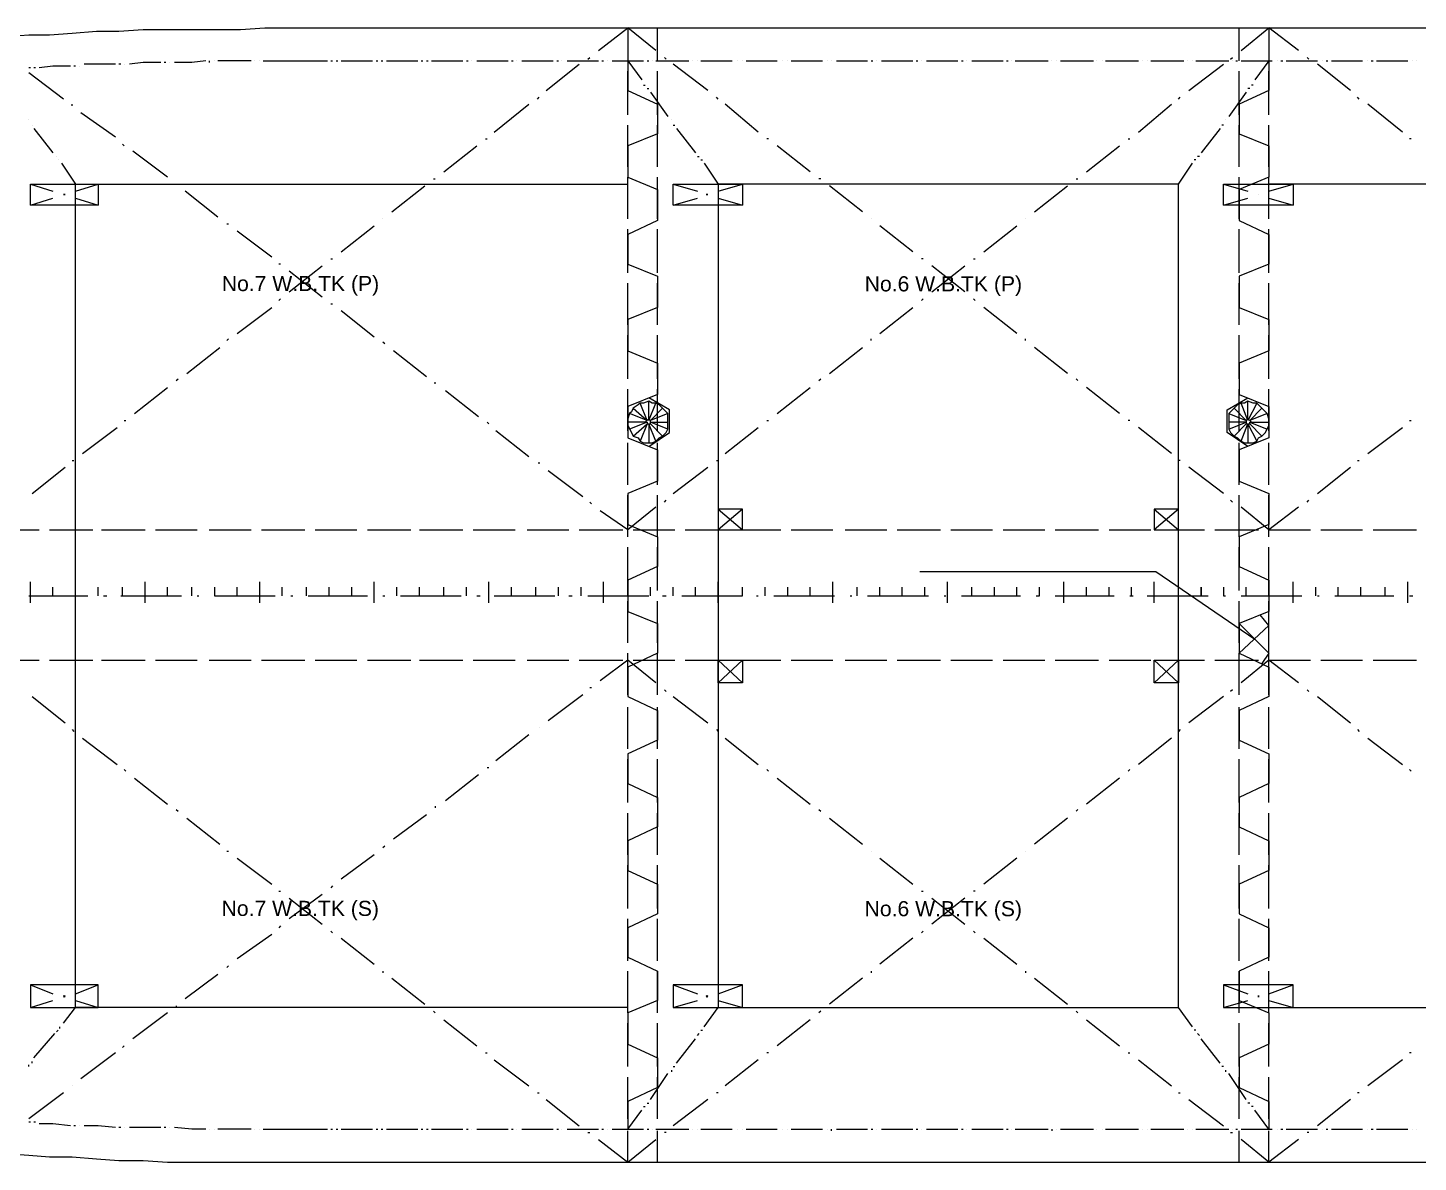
# Model space of a CAD drawing. Header units: millimetres. Extents: x -1005 to 291095, y 1156 to 46131.
# Drawn here: x 95730 to 150865, y 1156 to 46131 of the extents above; entities that cross this region are included whole.
import ezdxf

# ---------------------------------------------------------------- set-up
doc = ezdxf.new("R2010")
doc.units = ezdxf.units.MM
doc.layers.add('PDF_Geomertry', color=7, linetype='Continuous')
doc.styles.get("Standard").update_dxf_attribs({"font": 'arial.ttf'})

msp = doc.modelspace()

# ---------------------------------------------------------------- linework, layer by layer
at = {"layer": 'PDF_Geomertry', "lineweight": 5}
for points in [[(93974, 45718), (95765, 45856), (96591, 45856), (97487, 45925), (98451, 45993), (99346, 45993), (100311, 46062), (104168, 46062), (105132, 46131), (106578, 46131), (210924, 46131)], [(118356, 45236), (119527, 46131), (119527, 44823), (120078, 44065)], [(120629, 45236), (119527, 46131)], [(120698, 44823), (120698, 46131)], [(143771, 44823), (143771, 46131)], [(146113, 45236), (144942, 46131), (144942, 44823), (144942, 43652), (143771, 43101), (143771, 41930), (144942, 41448), (144942, 40208), (143771, 39726), (143771, 38486), (144942, 37935), (144942, 36764), (143771, 36282), (143771, 35042), (144942, 34560), (144942, 33320), (143771, 32838), (143771, 31599), (144942, 31116), (144942, 29877), (143771, 29395), (143771, 28155), (144942, 27673), (144942, 26433), (143771, 25951), (143771, 24780), (144942, 24229), (144942, 23609), (144942, 22989), (143771, 22507), (143771, 21336), (144942, 20785), (144942, 19614), (143771, 19063), (143771, 17892), (144942, 17341), (144942, 16171), (143771, 15620), (143771, 14449), (144942, 13898), (144942, 12727), (143771, 12176), (143771, 11005), (144942, 10454), (144942, 9283), (143771, 8732), (143771, 7561), (144942, 7079), (144942, 5839), (143771, 5288), (143771, 4117), (144942, 3566), (144942, 2464), (144391, 3222)], [(143840, 45236), (144942, 46131)], [(99209, 44685), (98520, 44685), (97969, 44685)], [(99415, 44685), (99346, 44685)], [(99553, 44685), (99553, 44685)], [(100999, 44754), (100311, 44754), (99760, 44685)], [(101206, 44754), (101137, 44754)], [(101344, 44754), (101344, 44754)], [(102790, 44823), (102239, 44754), (101550, 44754)], [(102928, 44823), (102928, 44754)], [(103135, 44823), (103135, 44823)], [(104581, 44823), (104168, 44823), (103272, 44823)], [(104719, 44823), (104719, 44823)], [(104925, 44823), (104925, 44823)], [(105063, 44823), (105132, 44823), (106578, 44823), (107611, 44823)], [(107749, 44823), (107818, 44823)], [(107956, 44823), (108025, 44823)], [(108162, 44823), (109402, 44823)], [(109540, 44823), (109609, 44823)], [(109747, 44823), (109815, 44823)], [(109953, 44823), (111193, 44823)], [(111331, 44823), (111400, 44823)], [(111537, 44823), (111606, 44823)], [(111744, 44823), (112984, 44823)], [(113121, 44823), (113190, 44823)], [(113328, 44823), (113328, 44823)], [(113535, 44823), (114774, 44823)], [(114912, 44823), (114981, 44823)], [(115119, 44823), (115119, 44823)], [(115325, 44823), (116565, 44823)], [(116290, 43652), (117598, 44685)], [(116703, 44823), (116772, 44823)], [(116910, 44823), (116910, 44823)], [(117116, 44823), (118356, 44823)], [(117943, 44892), (118012, 44960)], [(118494, 44823), (118563, 44823)], [(118700, 44823), (118700, 44823)], [(118907, 44823), (120147, 44823)], [(119527, 44823), (119527, 43652), (120698, 43101), (120698, 41930), (119527, 41448), (119527, 40208), (120698, 39726), (120698, 38486), (119527, 37935), (119527, 36764), (120698, 36282), (120698, 35042), (119527, 34560), (119527, 33320), (120698, 32838), (120698, 31599), (119527, 31116), (119527, 29877), (120698, 29395), (120698, 28155), (119527, 27673), (119527, 26433), (120698, 25951), (120698, 24780), (119527, 24229), (119527, 23609), (119527, 22989), (120698, 22507), (120698, 21336), (119527, 20785), (119527, 19614), (120698, 19063), (120698, 17892), (119527, 17341), (119527, 16171), (120698, 15620), (120698, 14449), (119527, 13898), (119527, 12727), (120698, 12176), (120698, 11005), (119527, 10454), (119527, 9283), (120698, 8732), (120698, 7561), (119527, 7079), (119527, 5839), (120698, 5288), (120698, 4117), (119527, 3566), (119527, 2464), (120078, 3222)], [(120284, 44823), (120353, 44823)], [(120491, 44823), (120491, 44823)], [(120629, 44823), (121937, 44823)], [(121042, 44892), (120973, 44960)], [(122695, 43652), (121318, 44685)], [(122075, 44823), (122075, 44823)], [(122282, 44823), (122282, 44823)], [(122420, 44823), (123659, 44823)], [(123866, 44823), (123866, 44823)], [(124073, 44823), (124073, 44823)], [(124210, 44823), (125450, 44823)], [(125657, 44823), (125657, 44823)], [(125863, 44823), (125863, 44823)], [(126001, 44823), (127241, 44823)], [(127447, 44823), (127447, 44823)], [(127585, 44823), (127585, 44823)], [(127792, 44823), (129032, 44823)], [(129169, 44823), (129238, 44823)], [(129376, 44823), (129376, 44823)], [(129583, 44823), (130822, 44823)], [(130960, 44823), (131029, 44823)], [(131167, 44823), (131167, 44823)], [(131373, 44823), (132613, 44823)], [(132751, 44823), (132820, 44823)], [(132957, 44823), (132957, 44823)], [(133164, 44823), (134404, 44823)], [(134542, 44823), (134610, 44823)], [(134748, 44823), (134748, 44823)], [(134886, 44823), (136195, 44823)], [(136332, 44823), (136332, 44823)], [(136539, 44823), (136539, 44823)], [(136677, 44823), (137985, 44823)], [(138123, 44823), (138123, 44823)], [(138330, 44823), (138330, 44823)], [(138467, 44823), (139776, 44823)], [(139914, 44823), (139914, 44823)], [(140120, 44823), (140120, 44823)], [(140258, 44823), (141567, 44823)], [(141705, 44823), (141705, 44823)], [(141773, 43652), (143151, 44685)], [(141911, 44823), (141911, 44823)], [(142049, 44823), (143358, 44823)], [(143426, 44892), (143495, 44960)], [(143495, 44823), (143495, 44823)], [(143633, 44823), (143702, 44823)], [(143840, 44823), (145079, 44823)], [(144942, 44823), (144391, 44065)], [(145286, 44823), (145286, 44823)], [(145424, 44823), (145493, 44823)], [(145630, 44823), (146870, 44823)], [(146526, 44892), (146457, 44960)], [(148179, 43652), (146870, 44685)], [(147077, 44823), (147077, 44823)], [(147215, 44823), (147283, 44823)], [(147421, 44823), (148661, 44823)], [(148868, 44823), (148868, 44823)], [(149005, 44823), (149074, 44823)], [(149212, 44823), (150452, 44823)], [(150658, 44823), (150658, 44823)], [(150796, 44823), (150796, 44823)], [(95834, 44547), (95765, 44547)], [(97142, 43307), (95765, 44340)], [(96040, 44547), (95972, 44547)], [(97418, 44616), (96729, 44616), (96178, 44547)], [(97625, 44616), (97556, 44616)], [(97762, 44616), (97762, 44616)], [(119527, 42687), (119527, 44409)], [(120698, 42687), (120698, 44409)], [(143771, 42687), (143771, 44409)], [(144942, 42687), (144942, 44409)], [(120147, 43858), (120216, 43858)], [(120284, 43721), (120353, 43721)], [(120422, 43583), (121111, 42619)], [(144046, 43583), (143358, 42619)], [(144184, 43721), (144115, 43721)], [(144322, 43858), (144253, 43858)], [(97487, 43032), (97487, 43101)], [(114223, 41999), (115601, 43101)], [(115945, 43307), (116014, 43376)], [(123108, 43307), (123039, 43376)], [(124692, 41999), (123384, 43101)], [(139776, 41999), (141085, 43101)], [(141360, 43307), (141429, 43376)], [(148523, 43307), (148454, 43376)], [(150245, 41999), (148868, 43101)], [(95765, 42481), (95765, 42481)], [(99209, 41792), (97831, 42756)], [(121249, 42481), (121249, 42481)], [(143220, 42481), (143220, 42481)], [(95903, 42274), (95903, 42274)], [(95972, 42136), (96729, 41172)], [(119527, 40621), (119527, 42274)], [(120698, 40621), (120698, 42274)], [(121318, 42274), (121386, 42274)], [(121455, 42136), (122213, 41172)], [(143013, 42136), (142256, 41172)], [(143151, 42274), (143082, 42274)], [(143771, 40621), (143771, 42274)], [(144942, 40621), (144942, 42274)], [(99553, 41448), (99484, 41517)], [(112226, 40415), (113535, 41448)], [(113879, 41723), (113948, 41723)], [(125106, 41723), (125037, 41723)], [(126759, 40415), (125450, 41448)], [(137710, 40415), (139018, 41448)], [(139363, 41723), (139432, 41723)], [(150589, 41723), (150521, 41723)], [(96867, 41034), (96867, 41034)], [(96936, 40897), (96936, 40897)], [(101275, 40208), (99897, 41241)], [(122282, 41034), (122351, 41034)], [(122420, 40897), (122488, 40897)], [(142049, 40897), (141980, 40897)], [(142187, 41034), (142118, 41034)], [(97073, 40759), (97625, 39932)], [(122557, 40759), (123108, 39932), (123108, 7286), (141360, 7286), (141360, 39932), (141911, 40759)], [(95834, 39932), (96729, 39657)], [(119527, 7286), (97625, 7286), (97625, 39932), (119527, 39932)], [(97625, 39657), (98520, 39932)], [(101619, 39932), (101619, 39932)], [(110160, 38830), (111468, 39864)], [(111813, 40139), (111882, 40139)], [(119527, 38555), (119527, 40208)], [(120698, 38555), (120698, 40208)], [(121318, 39932), (122282, 39657)], [(141360, 39932), (123108, 39932)], [(123108, 39657), (124073, 39932)], [(127172, 40139), (127103, 40139)], [(128825, 38830), (127516, 39864)], [(135644, 38830), (136952, 39864)], [(137297, 40139), (137365, 40139)], [(143151, 39932), (144115, 39657)], [(143771, 38555), (143771, 40208)], [(144942, 38555), (144942, 40208)], [(144942, 7286), (166844, 7286), (166844, 39932), (144942, 39932)], [(144942, 39657), (145906, 39932)], [(95834, 39106), (96729, 39381)], [(97625, 39381), (98520, 39106)], [(103272, 38624), (101964, 39657)], [(121318, 39106), (122282, 39381)], [(123108, 39381), (124073, 39106)], [(143151, 39106), (144115, 39381)], [(144942, 39381), (145906, 39106)], [(103685, 38348), (103617, 38348)], [(105407, 37040), (104030, 38073)], [(108162, 37246), (109471, 38279)], [(109815, 38555), (109815, 38555)], [(119527, 36420), (119527, 38142)], [(120698, 36420), (120698, 38142)], [(129169, 38555), (129169, 38555)], [(130822, 37246), (129514, 38279)], [(133646, 37246), (134955, 38279)], [(135299, 38555), (135299, 38555)], [(143771, 36420), (143771, 38142)], [(144942, 36420), (144942, 38142)], [(107749, 36971), (107818, 36971)], [(131236, 36971), (131167, 36971)], [(133233, 36971), (133302, 36971)], [(105752, 36764), (105683, 36764)], [(106096, 35662), (107405, 36695)], [(107405, 35456), (106096, 36489)], [(132889, 35662), (131580, 36695)], [(131580, 35662), (132889, 36695)], [(119527, 34354), (119527, 36007)], [(120698, 34354), (120698, 36007)], [(143771, 34354), (143771, 36007)], [(144942, 34354), (144942, 36007)], [(105683, 35318), (105752, 35387)], [(131167, 35318), (131236, 35387)], [(133302, 35318), (133233, 35387)], [(104030, 34009), (105407, 35042)], [(107818, 35180), (107749, 35180)], [(109471, 33871), (108162, 34905)], [(129514, 34009), (130822, 35042)], [(134955, 34009), (133646, 35042)], [(103617, 33734), (103685, 33803)], [(109884, 33596), (109815, 33665)], [(119527, 32218), (119527, 33940)], [(120698, 32218), (120698, 33940)], [(129169, 33734), (129169, 33803)], [(135299, 33734), (135299, 33803)], [(143771, 32218), (143771, 33940)], [(144942, 32218), (144942, 33940)], [(102032, 32425), (103341, 33458)], [(111537, 32287), (110229, 33320)], [(127516, 32425), (128825, 33458)], [(136952, 32425), (135644, 33458)], [(101619, 32150), (101688, 32218)], [(111882, 32012), (111882, 32081)], [(127103, 32150), (127172, 32218)], [(137365, 32150), (137297, 32218)], [(99966, 30841), (101275, 31874)], [(113604, 30703), (112295, 31736)], [(119527, 30152), (119527, 31805)], [(120353, 29532), (121180, 30083), (121180, 30979), (120353, 31461)], [(120698, 30152), (120698, 31805)], [(125450, 30841), (126759, 31874)], [(139018, 30841), (137710, 31874)], [(144115, 29532), (143289, 30083), (143289, 30979), (144115, 31461)], [(143771, 30152), (143771, 31805)], [(144942, 30152), (144942, 31805)], [(119733, 31048), (120284, 30565), (120009, 31254)], [(120353, 30634), (120353, 31323)], [(120353, 30565), (120629, 31254)], [(121111, 30841), (120422, 30565), (120904, 31048)], [(143358, 30841), (144046, 30565), (143564, 31048)], [(144460, 31254), (144115, 30565), (143840, 31254)], [(144115, 30634), (144115, 31323)], [(144873, 30841), (144184, 30565), (144666, 31048)], [(99553, 30565), (99622, 30565)], [(114017, 30428), (113948, 30497)], [(120216, 30497), (119527, 30497)], [(120284, 30565), (119596, 30841)], [(120284, 30497), (119596, 30221)], [(119733, 29946), (120284, 30428), (120009, 29739)], [(120629, 29739), (120353, 30428), (120353, 29670)], [(121111, 30221), (120422, 30497), (121111, 30497)], [(120422, 30428), (120904, 29946)], [(125037, 30565), (125106, 30565)], [(139432, 30565), (139363, 30565)], [(143358, 30221), (144046, 30497), (143358, 30497)], [(144046, 30428), (143564, 29946)], [(143840, 29739), (144115, 30428), (144115, 29670)], [(144115, 30428), (144460, 29739)], [(144184, 30497), (144873, 30221)], [(144184, 30428), (144666, 29946)], [(144253, 30497), (144942, 30497)], [(150521, 30565), (150589, 30565)], [(97900, 29257), (99277, 30290)], [(115601, 29119), (114292, 30152)], [(123384, 29257), (124692, 30290)], [(141085, 29257), (139776, 30290)], [(148868, 29257), (150245, 30290)], [(119527, 28017), (119527, 29670)], [(120698, 28017), (120698, 29670)], [(143771, 28017), (143771, 29670)], [(144942, 28017), (144942, 29670)], [(95903, 27673), (97211, 28706)], [(97487, 28981), (97556, 28981)], [(116014, 28844), (116014, 28912)], [(121318, 27673), (122695, 28706)], [(123039, 28981), (123108, 28981)], [(141429, 28981), (141360, 28981)], [(143151, 27673), (141773, 28706)], [(146870, 27673), (148179, 28706)], [(148454, 28981), (148523, 28981)], [(117736, 27535), (116359, 28568)], [(119527, 25951), (119527, 27604)], [(120698, 25951), (120698, 27604)], [(143771, 25951), (143771, 27604)], [(144942, 25951), (144942, 27604)], [(118080, 27259), (118012, 27328)], [(120629, 27122), (119527, 26226), (118425, 26984)], [(120973, 27328), (121042, 27397)], [(124073, 27053), (123108, 26226)], [(123108, 27053), (124073, 26226)], [(141360, 27053), (140396, 26226)], [(140396, 27053), (141360, 26226)], [(143495, 27328), (143426, 27397)], [(144942, 26226), (143840, 27122)], [(146113, 27122), (144942, 26226), (146595, 26226)], [(146457, 27328), (146526, 27397)], [(94525, 26226), (96178, 26226)], [(96591, 26226), (98313, 26226)], [(98658, 26226), (100379, 26226)], [(100793, 26226), (102446, 26226)], [(102928, 26226), (104581, 26226)], [(104994, 26226), (106716, 26226)], [(107129, 26226), (108782, 26226)], [(109196, 26226), (110917, 26226)], [(111262, 26226), (112984, 26226)], [(113397, 26226), (115050, 26226)], [(115532, 26226), (117185, 26226)], [(117598, 26226), (119320, 26226)], [(119733, 26226), (121386, 26226)], [(121800, 26226), (123453, 26226)], [(123866, 26226), (125588, 26226)], [(126001, 26226), (127654, 26226)], [(128136, 26226), (129789, 26226)], [(130202, 26226), (131924, 26226)], [(132338, 26226), (133991, 26226)], [(134404, 26226), (136057, 26226)], [(136470, 26226), (138192, 26226)], [(138605, 26226), (140258, 26226)], [(140740, 26226), (142393, 26226)], [(142807, 26226), (144528, 26226)], [(147008, 26226), (148661, 26226)], [(149074, 26226), (150796, 26226)], [(119527, 23816), (119527, 25538)], [(120698, 23816), (120698, 25538)], [(143771, 23816), (143771, 25538)], [(144942, 23816), (144942, 25538)], [(131098, 24573), (140465, 24573), (144391, 21887)], [(95834, 23334), (95834, 24160)], [(96729, 23609), (96729, 23953)], [(97625, 23609), (97625, 23953)], [(98520, 23609), (98520, 23953)], [(99484, 23609), (99484, 23953)], [(100379, 23334), (100379, 24160)], [(101275, 23609), (101275, 23953)], [(102239, 23609), (102239, 23953)], [(103135, 23953), (103135, 23609), (105545, 23609)], [(104030, 23609), (104030, 23953)], [(104925, 23334), (104925, 24160)], [(105821, 23609), (105821, 23953)], [(106785, 23609), (106785, 23953)], [(107680, 23609), (107680, 23953)], [(108576, 23609), (108576, 23953)], [(109471, 23334), (109471, 24160)], [(110366, 23609), (110366, 23953)], [(111262, 23609), (111262, 23953)], [(112226, 23609), (112226, 23953)], [(113121, 23609), (113121, 23953)], [(114017, 23334), (114017, 24160)], [(114912, 23609), (114912, 23953)], [(115876, 23609), (115876, 23953)], [(116772, 23609), (116772, 23953)], [(117667, 23609), (117667, 23953)], [(118563, 23334), (118563, 24160)], [(119527, 23609), (119527, 23953)], [(120422, 23609), (120422, 23953)], [(121318, 23609), (121318, 23953)], [(121662, 23609), (124073, 23609), (124073, 23953)], [(122213, 23609), (122213, 23953)], [(123108, 23334), (123108, 24160)], [(124968, 23609), (124968, 23953)], [(125863, 23609), (125863, 23953)], [(126759, 23609), (126759, 23953)], [(127654, 23334), (127654, 24160)], [(128618, 23609), (128618, 23953)], [(129514, 23609), (129514, 23953)], [(130409, 23609), (130409, 23953)], [(131304, 23609), (131304, 23953)], [(132200, 23334), (132200, 24160)], [(133164, 23609), (133164, 23953)], [(134059, 23609), (134059, 23953)], [(134955, 23609), (134955, 23953)], [(135712, 23609), (135850, 23609), (135850, 23953)], [(136814, 23334), (136814, 24160)], [(137710, 23609), (137710, 23953)], [(138605, 23609), (138605, 23953)], [(139501, 23609), (139501, 23953)], [(140396, 23334), (140396, 24160)], [(140396, 23609), (140396, 23953)], [(141360, 23334), (141360, 24160)], [(141360, 23609), (141360, 23953)], [(143151, 23953), (143151, 23609), (143220, 23609)], [(144046, 23609), (144046, 23953)], [(144942, 23609), (144942, 23953)], [(145906, 23334), (145906, 24160)], [(146801, 23609), (146801, 23953)], [(147697, 23609), (147697, 23953)], [(148592, 23609), (148592, 23953)], [(149556, 23609), (149556, 23953)], [(150452, 23334), (150452, 24160)], [(95765, 23609), (98107, 23609)], [(98726, 23609), (98864, 23609)], [(99415, 23609), (101826, 23609)], [(102446, 23609), (102515, 23609)], [(106165, 23609), (106234, 23609)], [(106854, 23609), (109196, 23609)], [(109815, 23609), (109884, 23609)], [(110504, 23609), (112915, 23609)], [(113535, 23609), (113672, 23609)], [(114223, 23609), (116634, 23609)], [(117185, 23609), (117323, 23609)], [(117943, 23609), (120353, 23609)], [(119527, 21749), (119527, 23402)], [(120698, 21749), (120698, 23402)], [(120904, 23609), (121042, 23609)], [(124624, 23609), (124692, 23609)], [(125312, 23609), (127723, 23609)], [(128343, 23609), (128412, 23609)], [(129032, 23609), (131442, 23609)], [(132062, 23609), (132131, 23609)], [(132751, 23609), (135093, 23609)], [(136470, 23609), (138812, 23609)], [(139432, 23609), (139569, 23609)], [(140120, 23609), (142531, 23609)], [(143771, 21749), (143771, 23402)], [(143840, 23609), (146250, 23609)], [(144942, 21749), (144942, 23402)], [(146870, 23609), (146939, 23609)], [(147559, 23609), (149901, 23609)], [(150521, 23609), (150658, 23609)], [(143771, 22507), (144942, 21336), (144942, 22438), (144597, 22851)], [(143771, 19683), (143771, 21336), (144942, 22438)], [(94525, 21061), (96178, 21061)], [(96591, 21061), (98313, 21061)], [(98658, 21061), (100379, 21061)], [(100793, 21061), (102446, 21061)], [(102928, 21061), (104581, 21061)], [(104994, 21061), (106716, 21061)], [(107129, 21061), (108782, 21061)], [(109196, 21061), (110917, 21061)], [(111262, 21061), (112984, 21061)], [(113397, 21061), (115050, 21061)], [(115532, 21061), (117185, 21061)], [(117598, 21061), (119320, 21061)], [(120629, 20165), (119527, 21061), (118425, 20234)], [(119527, 19683), (119527, 21336)], [(119733, 21061), (121386, 21061)], [(120698, 19683), (120698, 21336)], [(121800, 21061), (123453, 21061)], [(124073, 20165), (123108, 21061)], [(123108, 20165), (124073, 21061)], [(123866, 21061), (125588, 21061)], [(126001, 21061), (127654, 21061)], [(128136, 21061), (129789, 21061)], [(130202, 21061), (131924, 21061)], [(132338, 21061), (133991, 21061)], [(134404, 21061), (136057, 21061)], [(136470, 21061), (138192, 21061)], [(138605, 21061), (140258, 21061)], [(140396, 20165), (141360, 21061)], [(141360, 20165), (140396, 21061)], [(140740, 21061), (142393, 21061)], [(142807, 21061), (144528, 21061)], [(144942, 21061), (143840, 20165)], [(144942, 19683), (144942, 21336), (144666, 20923)], [(146113, 20165), (144942, 21061), (146595, 21061)], [(147008, 21061), (148661, 21061)], [(149074, 21061), (150796, 21061)], [(118080, 19959), (118012, 19959)], [(120973, 19890), (121042, 19821)], [(143495, 19890), (143426, 19821)], [(146457, 19890), (146526, 19821)], [(95903, 19614), (97211, 18581)], [(117736, 19683), (116359, 18650)], [(121318, 19614), (122695, 18581)], [(143151, 19614), (141773, 18581)], [(146870, 19614), (148179, 18581)], [(119527, 17548), (119527, 19201)], [(120698, 17548), (120698, 19201)], [(143771, 17548), (143771, 19201)], [(144942, 17548), (144942, 19201)], [(97487, 18306), (97556, 18237)], [(116014, 18375), (116014, 18375)], [(123039, 18306), (123108, 18237)], [(141429, 18306), (141360, 18237)], [(148454, 18306), (148523, 18237)], [(97900, 17961), (99277, 16928)], [(115601, 18099), (114292, 17066)], [(123384, 17961), (124692, 16928)], [(141085, 17961), (139776, 16928)], [(148868, 17961), (150245, 16928)], [(119527, 15413), (119527, 17135)], [(120698, 15413), (120698, 17135)], [(143771, 15413), (143771, 17135)], [(144942, 15413), (144942, 17135)], [(99553, 16722), (99622, 16653)], [(114017, 16790), (113948, 16790)], [(125037, 16722), (125106, 16653)], [(139432, 16722), (139363, 16653)], [(150521, 16722), (150589, 16653)], [(99966, 16377), (101275, 15344)], [(113604, 16515), (112295, 15482)], [(125450, 16377), (126759, 15344)], [(139018, 16377), (137710, 15344)], [(101619, 15137), (101688, 15069)], [(111537, 14931), (110229, 13967)], [(111882, 15275), (111882, 15206)], [(119527, 13347), (119527, 15000)], [(120698, 13347), (120698, 15000)], [(127103, 15137), (127172, 15069)], [(137365, 15137), (137297, 15069)], [(143771, 13347), (143771, 15000)], [(144942, 13347), (144942, 15000)], [(102032, 14793), (103341, 13760)], [(127516, 14793), (128825, 13760)], [(136952, 14793), (135644, 13760)], [(103617, 13484), (103685, 13484)], [(109471, 13347), (108162, 12382)], [(109884, 13691), (109815, 13622)], [(129169, 13484), (129169, 13484)], [(135299, 13484), (135299, 13484)], [(104030, 13209), (105407, 12176)], [(119527, 11212), (119527, 12933)], [(120698, 11212), (120698, 12933)], [(129514, 13209), (130822, 12176)], [(134955, 13209), (133646, 12176)], [(143771, 11212), (143771, 12933)], [(144942, 11212), (144942, 12933)], [(105683, 11900), (105752, 11900)], [(107405, 11763), (106096, 10798)], [(106096, 11625), (107405, 10592)], [(107818, 12107), (107749, 12038)], [(131167, 11900), (131236, 11900)], [(131580, 11625), (132889, 10592)], [(132889, 11625), (131580, 10592)], [(133302, 11900), (133233, 11900)], [(105752, 10523), (105683, 10454)], [(119527, 9145), (119527, 10798)], [(120698, 9145), (120698, 10798)], [(143771, 9145), (143771, 10798)], [(144942, 9145), (144942, 10798)], [(105407, 10178), (104030, 9214)], [(107749, 10316), (107818, 10247)], [(108162, 10041), (109471, 9008)], [(130822, 10041), (129514, 9008)], [(131236, 10316), (131167, 10247)], [(133233, 10316), (133302, 10247)], [(133646, 10041), (134955, 9008)], [(103685, 8939), (103617, 8870)], [(103272, 8594), (101964, 7630)], [(109815, 8732), (109815, 8663)], [(110160, 8457), (111468, 7423)], [(119527, 7079), (119527, 8732)], [(120698, 7079), (120698, 8732)], [(128825, 8457), (127516, 7423)], [(129169, 8732), (129169, 8663)], [(135299, 8732), (135299, 8663)], [(135644, 8457), (136952, 7423)], [(143771, 7079), (143771, 8732)], [(144942, 7079), (144942, 8732)], [(95834, 8181), (96729, 7837)], [(97142, 7768), (97211, 7699)], [(97142, 7699), (97211, 7768)], [(97625, 7837), (98520, 8181)], [(121318, 8181), (122282, 7837)], [(122626, 7768), (122695, 7699)], [(122626, 7699), (122695, 7768)], [(123108, 7837), (124073, 8181)], [(143151, 8181), (144115, 7837)], [(144942, 7837), (145906, 8181)], [(95834, 7286), (96729, 7561)], [(97142, 6666), (97625, 7286)], [(97625, 7561), (98520, 7286)], [(101619, 7355), (101619, 7286)], [(121318, 7286), (122282, 7561)], [(122557, 6528), (123108, 7286)], [(123108, 7561), (124073, 7286)], [(141911, 6528), (141360, 7286)], [(143151, 7286), (144115, 7561)], [(144942, 7561), (145906, 7286)], [(101275, 7079), (99897, 6046)], [(111813, 7148), (111882, 7079)], [(112226, 6804), (113535, 5770)], [(119527, 4944), (119527, 6666)], [(120698, 4944), (120698, 6666)], [(126759, 6804), (125450, 5770)], [(127172, 7148), (127103, 7079)], [(137297, 7148), (137365, 7079)], [(137710, 6804), (139018, 5770)], [(143771, 4944), (143771, 6666)], [(144942, 4944), (144942, 6666)], [(95972, 5288), (96798, 6253)], [(96867, 6321), (96936, 6390)], [(97005, 6459), (97005, 6528)], [(122282, 6184), (122351, 6253)], [(122420, 6390), (122488, 6390)], [(142049, 6390), (141980, 6390)], [(142187, 6184), (142118, 6253)], [(99553, 5770), (99484, 5702)], [(121455, 5082), (122213, 6046)], [(143013, 5082), (142256, 6046)], [(95765, 4944), (95765, 5013)], [(95903, 5082), (95903, 5151)], [(99209, 5495), (97831, 4462)], [(113879, 5495), (113948, 5495)], [(114223, 5219), (115601, 4186)], [(124692, 5219), (123384, 4186)], [(125106, 5495), (125037, 5495)], [(139363, 5495), (139432, 5495)], [(139776, 5219), (141085, 4186)], [(150245, 5219), (148868, 4186)], [(150589, 5495), (150521, 5495)], [(119527, 2878), (119527, 4531)], [(120422, 3635), (121111, 4668)], [(120698, 2878), (120698, 4531)], [(121249, 4806), (121249, 4737)], [(121318, 4944), (121386, 4944)], [(143151, 4944), (143082, 4944)], [(143220, 4806), (143220, 4737)], [(144046, 3635), (143358, 4668)], [(143771, 2878), (143771, 4531)], [(144942, 2878), (144942, 4531)], [(97142, 3911), (95765, 2878)], [(97487, 4186), (97487, 4186)], [(115945, 3911), (116014, 3911)], [(123108, 3911), (123039, 3911)], [(141360, 3911), (141429, 3911)], [(148523, 3911), (148454, 3911)], [(116290, 3635), (117598, 2602)], [(120147, 3360), (120216, 3360)], [(120284, 3498), (120353, 3498)], [(122695, 3635), (121318, 2602)], [(141773, 3635), (143151, 2602)], [(144184, 3498), (144115, 3498)], [(144322, 3360), (144253, 3360)], [(148179, 3635), (146870, 2602)], [(95834, 2740), (95765, 2740)], [(96040, 2740), (95972, 2740)], [(97418, 2602), (96729, 2671), (96178, 2671)], [(97625, 2602), (97556, 2602)], [(97762, 2602), (97762, 2602)], [(99209, 2533), (98520, 2602), (97969, 2602)], [(99415, 2533), (99346, 2533)], [(99553, 2533), (99553, 2533)], [(100999, 2533), (100311, 2533), (99760, 2533)], [(101206, 2533), (101137, 2533)], [(101344, 2533), (101344, 2533)], [(102790, 2464), (102239, 2464), (101550, 2533)], [(102928, 2464), (102928, 2464)], [(103135, 2464), (103135, 2464)], [(104581, 2464), (104168, 2464), (103272, 2464)], [(104719, 2464), (104719, 2464)], [(104925, 2464), (104925, 2464)], [(105063, 2464), (105132, 2464), (106578, 2464), (107611, 2464)], [(107749, 2464), (107818, 2464)], [(107956, 2464), (108025, 2464)], [(108162, 2464), (109402, 2464)], [(109540, 2464), (109609, 2464)], [(109747, 2464), (109815, 2464)], [(109953, 2464), (111193, 2464)], [(111331, 2464), (111400, 2464)], [(111537, 2464), (111606, 2464)], [(111744, 2464), (112984, 2464)], [(113121, 2464), (113190, 2464)], [(113328, 2464), (113328, 2464)], [(113535, 2464), (114774, 2464)], [(114912, 2464), (114981, 2464)], [(115119, 2464), (115119, 2464)], [(115325, 2464), (116565, 2464)], [(116703, 2464), (116772, 2464)], [(116910, 2464), (116910, 2464)], [(117116, 2464), (118356, 2464)], [(117943, 2327), (118012, 2327)], [(118494, 2464), (118563, 2464)], [(118700, 2464), (118700, 2464)], [(118907, 2464), (120147, 2464)], [(119527, 1156), (119527, 2396)], [(120284, 2464), (120353, 2464)], [(120491, 2464), (120491, 2464)], [(120629, 2464), (121937, 2464)], [(120698, 1156), (120698, 2396)], [(121042, 2327), (120973, 2327)], [(122075, 2464), (122075, 2464)], [(122282, 2464), (122282, 2464)], [(122420, 2464), (123659, 2464)], [(123866, 2464), (123866, 2464)], [(124073, 2464), (124073, 2464)], [(124210, 2464), (125450, 2464)], [(125657, 2464), (125657, 2464)], [(125863, 2464), (125863, 2464)], [(126001, 2464), (127241, 2464)], [(127447, 2464), (127447, 2464)], [(127585, 2464), (127585, 2396)], [(127792, 2464), (129032, 2464)], [(129169, 2464), (129238, 2464)], [(129376, 2464), (129376, 2464)], [(129583, 2464), (130822, 2464)], [(130960, 2464), (131029, 2464)], [(131167, 2464), (131167, 2464)], [(131373, 2464), (132613, 2464)], [(132751, 2464), (132820, 2464)], [(132957, 2464), (132957, 2464)], [(133164, 2464), (134404, 2464)], [(134542, 2464), (134610, 2464)], [(134748, 2464), (134748, 2464)], [(134886, 2464), (136195, 2464)], [(136332, 2464), (136332, 2396)], [(136539, 2464), (136539, 2464)], [(136677, 2464), (137985, 2464)], [(138123, 2464), (138123, 2464)], [(138330, 2464), (138330, 2464)], [(138467, 2464), (139776, 2464)], [(139914, 2464), (139914, 2464)], [(140120, 2464), (140120, 2464)], [(140258, 2464), (141567, 2464)], [(141705, 2464), (141705, 2464)], [(141911, 2464), (141911, 2464)], [(142049, 2464), (143358, 2464)], [(143426, 2327), (143495, 2327)], [(143495, 2464), (143495, 2464)], [(143633, 2464), (143702, 2464)], [(143771, 1156), (143771, 2396)], [(143840, 2464), (145079, 2464)], [(144942, 1156), (144942, 2396)], [(145286, 2464), (145286, 2464)], [(145424, 2464), (145493, 2464)], [(145630, 2464), (146870, 2464)], [(146526, 2327), (146457, 2327)], [(147077, 2464), (147077, 2464)], [(147215, 2464), (147283, 2464)], [(147421, 2464), (148661, 2464)], [(148868, 2464), (148868, 2464)], [(149005, 2464), (149074, 2464)], [(149212, 2464), (150452, 2464)], [(150658, 2464), (150658, 2464)], [(150796, 2464), (150796, 2464)], [(118356, 2051), (119527, 1156), (120629, 2051)], [(146113, 2051), (144942, 1156), (143840, 2051)], [(94869, 1500), (95765, 1431), (96591, 1362), (97487, 1362), (98451, 1294), (99346, 1225), (100311, 1225), (101275, 1156), (106578, 1156), (210924, 1156)]]:
    msp.add_lwpolyline(points, dxfattribs=at)
for points in [[(95834, 39932), (98520, 39932), (98520, 39106), (95834, 39106), (95834, 39932)], [(121318, 39932), (124073, 39932), (124073, 39106), (121318, 39106), (121318, 39932)], [(143151, 39932), (145906, 39932), (145906, 39106), (143151, 39106), (143151, 39932)], [(97211, 39519), (97142, 39519)], [(122695, 39519), (122626, 39519)], [(144528, 39519), (144528, 39519)], [(120353, 29670), (120491, 29670), (120629, 29739), (120767, 29877), (120904, 29946), (121042, 30083), (121111, 30221), (121111, 30841), (120767, 31185), (120629, 31254), (120491, 31254), (120353, 31323), (120147, 31254), (120009, 31254), (119940, 31185), (119733, 31048), (119665, 30910), (119596, 30841), (119527, 30634), (119527, 30359), (119665, 30083), (119733, 29946), (119940, 29877), (120009, 29739), (120147, 29670), (120353, 29670)], [(144115, 29670), (144322, 29670), (144460, 29739), (144528, 29877), (144666, 29946), (144804, 30083), (144942, 30359), (144942, 30634), (144873, 30841), (144460, 31254), (144322, 31254), (144115, 31323), (143977, 31254), (143840, 31254), (143702, 31185), (143358, 30841), (143358, 30221), (143426, 30083), (143564, 29946), (143702, 29877), (143840, 29739), (143977, 29670), (144115, 29670)], [(120353, 30428), (120422, 30428), (120422, 30565), (120353, 30634), (120216, 30497), (120284, 30497), (120284, 30428), (120353, 30428)], [(144115, 30428), (144184, 30428), (144184, 30497), (144253, 30497), (144115, 30634), (144046, 30565), (144046, 30428), (144115, 30428)], [(123108, 26226), (124073, 26226), (124073, 27053), (123108, 27053), (123108, 26226)], [(140396, 26226), (141360, 26226), (141360, 27053), (140396, 27053), (140396, 26226)], [(142256, 23953), (142256, 23609)], [(123108, 21061), (124073, 21061), (124073, 20165), (123108, 20165), (123108, 21061)], [(140396, 21061), (141360, 21061), (141360, 20165), (140396, 20165), (140396, 21061)], [(95834, 7286), (98520, 7286), (98520, 8181), (95834, 8181), (95834, 7286)], [(121318, 7286), (124073, 7286), (124073, 8181), (121318, 8181), (121318, 7286)], [(143151, 7286), (145906, 7286), (145906, 8181), (143151, 8181), (143151, 7286)], [(144528, 7768), (144528, 7699)]]:
    msp.add_lwpolyline(points, close=True, dxfattribs=at)

# ---------------------------------------------------------------- texts
for s, p in [('No.7 W.B.TK (P)', (103423, 35693)), ('No.6 W.B.TK (P)', (128917, 35681)), ('No.7 W.B.TK (S)', (103415, 10919)), ('No.6 W.B.TK (S)', (128913, 10907))]:
    msp.add_text(s, height=600).set_placement(p)

doc.saveas('drawing.dxf')
